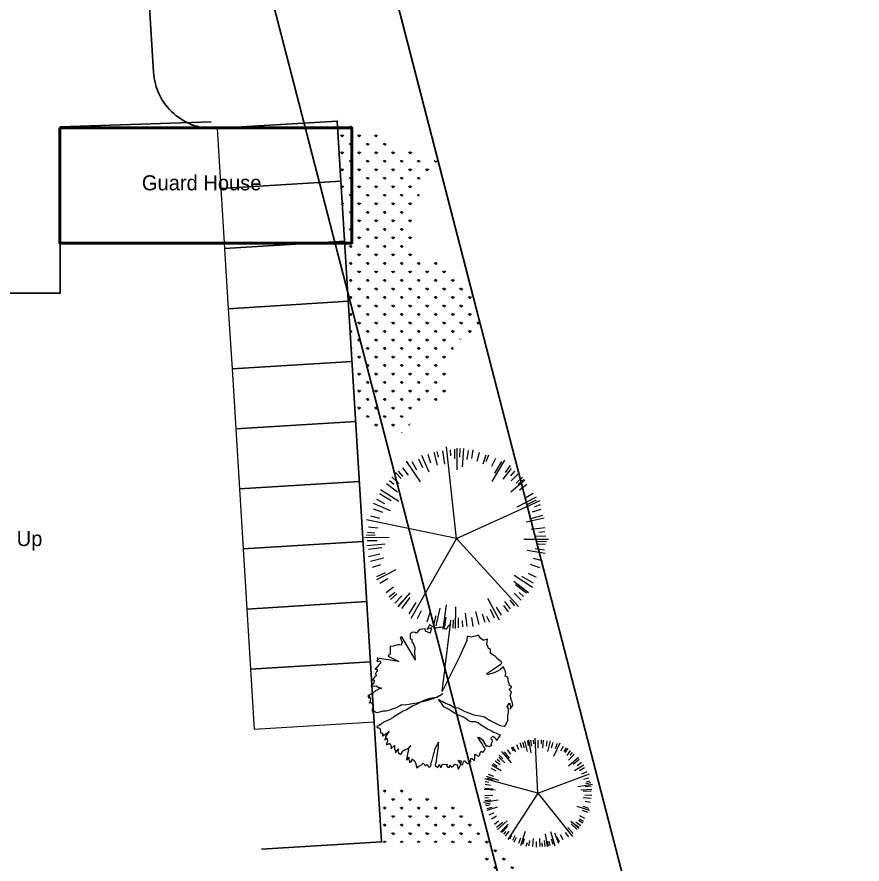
# Model space of a CAD drawing. Header units: millimetres. Extents: x 2342254 to 2635493, y 3886634 to 4043501.
# Drawn here: x 2440224 to 2454275, y 3949043 to 3963119 of the extents above; entities that cross this region are included whole.
import ezdxf

# ---------------------------------------------------------------- set-up
doc = ezdxf.new("R2010")
doc.units = ezdxf.units.MM
doc.header["$MEASUREMENT"] = 0
for name, color, linetype in [('EP', 20, 'Continuous'), ('FANCE', 25, 'Continuous'), ('Text-0.2', 7, 'Continuous')]:
    doc.layers.add(name, color=color, linetype=linetype)
for name, color, linetype, lineweight in [('greenery', 82, 'Continuous', 5), ('landscape', 155, 'Continuous', 20), ('planters', 107, 'Continuous', 20), ('wall 0.4', 7, 'Continuous', 40), ('Wall-0.5', 7, 'Continuous', 50)]:
    doc.layers.add(name, color=color, linetype=linetype, lineweight=lineweight)
doc.styles.add('arial.', font='arial.ttf')
pattern_1 = [(90, (283864.2, -331009.84), (-141.421356, 141.421356), [37.5, -245.342713]), (45, (283864.2, -331009.84), (-141.421356, 141.421356), [37.5, -162.5]), (135, (283864.2, -331009.84), (-141.421356, -141.421356), [37.5, -162.5])]

# ---------------------------------------------------------------- blocks, each defined once
blk = doc.blocks.new('tr-flat-4-flat-1-flat-1-flat-1')
at = {"layer": 'greenery', "color": 3, "ltscale": 5}
for p, q in [((473798, -1752975), (473765, -1753041)), ((473798, -1752975), (473765, -1753041)), ((473861, -1753007), (473798, -1752975)), ((473861, -1753007), (473798, -1752975)), ((474011, -1754084), (474148, -1752958)), ((474011, -1754084), (474148, -1752958)), ((474148, -1752958), (474105, -1753002)), ((474148, -1752958), (474105, -1753002)), ((474148, -1752958), (474148, -1752958)), ((474148, -1752958), (474148, -1752958)), ((473490, -1753118), (473480, -1753123)), ((473490, -1753118), (473480, -1753123)), ((473480, -1753123), (473480, -1753207)), ((473480, -1753123), (473480, -1753207)), ((473480, -1753123), (473480, -1753123)), ((473480, -1753123), (473480, -1753123)), ((473508, -1753102), (473490, -1753118)), ((473508, -1753102), (473490, -1753118)), ((473518, -1753098), (473508, -1753102)), ((473518, -1753098), (473508, -1753102)), ((473559, -1753105), (473518, -1753098)), ((473559, -1753105), (473518, -1753098)), ((473575, -1753115), (473559, -1753105)), ((473575, -1753115), (473559, -1753105)), ((473586, -1753111), (473575, -1753115)), ((473586, -1753111), (473575, -1753115)), ((473635, -1753055), (473586, -1753111)), ((473635, -1753055), (473586, -1753111)), ((473727, -1753040), (473635, -1753055)), ((473727, -1753040), (473635, -1753055)), ((473733, -1753080), (473727, -1753040)), ((473733, -1753080), (473727, -1753040)), ((473809, -1753114), (473733, -1753080)), ((473809, -1753114), (473733, -1753080)), ((473754, -1753045), (473830, -1753021)), ((473754, -1753045), (473830, -1753021)), ((473765, -1753041), (473754, -1753045)), ((473765, -1753041), (473754, -1753045)), ((473754, -1753045), (473754, -1753045)), ((473754, -1753045), (473754, -1753045)), ((473830, -1753021), (473809, -1753114)), ((473830, -1753021), (473809, -1753114)), ((473908, -1753029), (473861, -1753007)), ((473908, -1753029), (473861, -1753007)), ((473952, -1753018), (473908, -1753029)), ((473952, -1753018), (473908, -1753029)), ((473989, -1753019), (473952, -1753018)), ((473989, -1753019), (473952, -1753018)), ((474037, -1753015), (473989, -1753019)), ((474037, -1753015), (473989, -1753019)), ((474063, -1753046), (474037, -1753015)), ((474063, -1753046), (474037, -1753015)), ((474076, -1753048), (474063, -1753046)), ((474076, -1753048), (474063, -1753046)), ((474094, -1753032), (474076, -1753048)), ((474094, -1753032), (474076, -1753048)), ((474105, -1753002), (474094, -1753032)), ((474105, -1753002), (474094, -1753032)), ((473342, -1753175), (473311, -1753188)), ((473342, -1753175), (473311, -1753188)), ((473311, -1753188), (473346, -1753266)), ((473311, -1753188), (473346, -1753266)), ((473311, -1753188), (473311, -1753188)), ((473311, -1753188), (473311, -1753188)), ((473539, -1753512), (473342, -1753175)), ((473539, -1753512), (473342, -1753175)), ((473342, -1753175), (473342, -1753175)), ((473342, -1753175), (473342, -1753175)), ((473480, -1753207), (473507, -1753213)), ((473480, -1753207), (473507, -1753213)), ((473507, -1753213), (473505, -1753264)), ((473507, -1753213), (473505, -1753264)), ((473505, -1753264), (473518, -1753267)), ((473505, -1753264), (473518, -1753267)), ((474418, -1753238), (474295, -1753520)), ((474418, -1753238), (474295, -1753520)), ((474424, -1753167), (474418, -1753238)), ((474424, -1753167), (474418, -1753238)), ((474424, -1753167), (474424, -1753167)), ((474424, -1753167), (474424, -1753167)), ((474451, -1753172), (474424, -1753167)), ((474424, -1753167), (474424, -1753167)), ((474424, -1753167), (474424, -1753167)), ((474451, -1753172), (474424, -1753167)), ((474491, -1753180), (474451, -1753172)), ((474491, -1753180), (474451, -1753172)), ((474536, -1753169), (474491, -1753180)), ((474536, -1753169), (474491, -1753180)), ((474580, -1753158), (474536, -1753169)), ((474580, -1753158), (474536, -1753169)), ((474536, -1753169), (474536, -1753169)), ((474536, -1753169), (474536, -1753169)), ((474611, -1753145), (474580, -1753158)), ((474611, -1753145), (474580, -1753158)), ((474618, -1753159), (474611, -1753145)), ((474618, -1753159), (474611, -1753145)), ((474650, -1753204), (474618, -1753159)), ((474650, -1753204), (474618, -1753159)), ((474686, -1753231), (474650, -1753204)), ((474686, -1753231), (474650, -1753204)), ((474710, -1753229), (474686, -1753231)), ((474710, -1753229), (474686, -1753231)), ((474765, -1753213), (474710, -1753229)), ((474765, -1753213), (474710, -1753229)), ((474754, -1753302), (474765, -1753213)), ((474754, -1753302), (474765, -1753213)), ((473153, -1753333), (473143, -1753338)), ((473153, -1753333), (473143, -1753338)), ((473143, -1753338), (473148, -1753463)), ((473143, -1753338), (473148, -1753463)), ((473201, -1753330), (473153, -1753333)), ((473201, -1753330), (473153, -1753333)), ((473232, -1753316), (473201, -1753330)), ((473232, -1753316), (473201, -1753330)), ((473245, -1753319), (473232, -1753316)), ((473245, -1753319), (473232, -1753316)), ((473287, -1753301), (473245, -1753319)), ((473287, -1753301), (473245, -1753319)), ((473303, -1753310), (473287, -1753301)), ((473303, -1753310), (473287, -1753301)), ((473330, -1753315), (473303, -1753310)), ((473330, -1753315), (473303, -1753310)), ((473346, -1753266), (473330, -1753315)), ((473346, -1753266), (473330, -1753315)), ((473518, -1753267), (473531, -1753295)), ((473518, -1753267), (473531, -1753295)), ((473531, -1753295), (473556, -1753352)), ((473531, -1753295), (473556, -1753352)), ((473556, -1753352), (473548, -1753448)), ((473556, -1753352), (473548, -1753448)), ((474761, -1753317), (474754, -1753302)), ((474761, -1753317), (474754, -1753302)), ((474782, -1753366), (474761, -1753317)), ((474782, -1753366), (474761, -1753317)), ((474812, -1753379), (474782, -1753366)), ((474812, -1753379), (474782, -1753366)), ((474816, -1753444), (474812, -1753379)), ((474816, -1753444), (474812, -1753379)), ((472928, -1753525), (472941, -1753553)), ((472932, -1753532), (472928, -1753525)), ((472928, -1753525), (472941, -1753553)), ((472932, -1753532), (472928, -1753525)), ((473289, -1753587), (472932, -1753532)), ((473289, -1753587), (472932, -1753532)), ((473127, -1753472), (473110, -1753488)), ((473127, -1753472), (473110, -1753488)), ((473110, -1753488), (473113, -1753495)), ((473110, -1753488), (473113, -1753495)), ((473113, -1753495), (473289, -1753587)), ((473113, -1753495), (473289, -1753587)), ((473148, -1753463), (473127, -1753472)), ((473148, -1753463), (473127, -1753472)), ((473561, -1753562), (473539, -1753512)), ((473561, -1753562), (473539, -1753512)), ((473548, -1753448), (473561, -1753562)), ((473548, -1753448), (473561, -1753562)), ((474295, -1753520), (474011, -1754084)), ((474295, -1753520), (474011, -1754084)), ((474856, -1753478), (474816, -1753444)), ((474856, -1753478), (474816, -1753444)), ((474889, -1753497), (474856, -1753478)), ((474889, -1753497), (474856, -1753478)), ((474909, -1753514), (474889, -1753497)), ((474909, -1753514), (474889, -1753497)), ((474918, -1753536), (474909, -1753514)), ((474918, -1753536), (474909, -1753514)), ((474951, -1753555), (474918, -1753536)), ((474951, -1753555), (474918, -1753536)), ((472922, -1753680), (472890, -1753719)), ((472922, -1753680), (472890, -1753719)), ((472965, -1753636), (472922, -1753680)), ((472965, -1753636), (472922, -1753680)), ((472941, -1753553), (472926, -1753576)), ((472941, -1753553), (472926, -1753576)), ((472926, -1753576), (472930, -1753584)), ((472926, -1753576), (472930, -1753584)), ((472930, -1753584), (472974, -1753573)), ((472930, -1753584), (472974, -1753573)), ((472972, -1753624), (472965, -1753636)), ((472972, -1753624), (472965, -1753636)), ((472965, -1753636), (472965, -1753636)), ((472965, -1753636), (472965, -1753636)), ((472990, -1753608), (472972, -1753624)), ((472990, -1753608), (472972, -1753624)), ((472974, -1753573), (472977, -1753580)), ((472974, -1753573), (472977, -1753580)), ((472977, -1753580), (472990, -1753608)), ((472977, -1753580), (472990, -1753608)), ((474870, -1753709), (474916, -1753672)), ((474870, -1753709), (474916, -1753672)), ((474916, -1753672), (474965, -1753642)), ((474916, -1753672), (474965, -1753642)), ((474990, -1753589), (474951, -1753555)), ((474990, -1753589), (474951, -1753555)), ((474965, -1753642), (474975, -1753638)), ((474965, -1753642), (474975, -1753638)), ((474975, -1753638), (475000, -1753610)), ((474975, -1753638), (475000, -1753610)), ((475028, -1753674), (474982, -1753711)), ((475028, -1753674), (474982, -1753711)), ((475000, -1753610), (474990, -1753589)), ((475000, -1753610), (474990, -1753589)), ((475043, -1753709), (475028, -1753674)), ((475043, -1753709), (475028, -1753674)), ((472910, -1753821), (472892, -1753837)), ((472910, -1753821), (472892, -1753837)), ((472894, -1753701), (472914, -1753717)), ((472894, -1753701), (472914, -1753717)), ((472905, -1753781), (472897, -1753792)), ((472905, -1753781), (472897, -1753792)), ((472897, -1753792), (472908, -1753788)), ((472897, -1753792), (472908, -1753788)), ((472919, -1753757), (472905, -1753781)), ((472919, -1753757), (472905, -1753781)), ((472905, -1753781), (472905, -1753781)), ((472905, -1753781), (472905, -1753781)), ((472908, -1753788), (472910, -1753821)), ((472908, -1753788), (472910, -1753821)), ((472914, -1753717), (472924, -1753713)), ((472914, -1753717), (472924, -1753713)), ((472914, -1753717), (472914, -1753717)), ((472914, -1753717), (472914, -1753717)), ((472930, -1753753), (472919, -1753757)), ((472930, -1753753), (472919, -1753757)), ((472919, -1753757), (472919, -1753757)), ((472919, -1753757), (472919, -1753757)), ((472919, -1753757), (472919, -1753757)), ((472919, -1753757), (472919, -1753757)), ((472919, -1753757), (472919, -1753757)), ((472919, -1753757), (472919, -1753757)), ((472924, -1753713), (472927, -1753720)), ((472924, -1753713), (472924, -1753713)), ((472924, -1753713), (472927, -1753720)), ((472924, -1753713), (472924, -1753713)), ((472927, -1753720), (472930, -1753753)), ((472927, -1753720), (472930, -1753753)), ((474755, -1753784), (474783, -1753764)), ((474755, -1753784), (474783, -1753764)), ((474765, -1753806), (474755, -1753784)), ((474765, -1753806), (474755, -1753784)), ((474885, -1753770), (474765, -1753806)), ((474885, -1753770), (474765, -1753806)), ((474783, -1753764), (474870, -1753709)), ((474783, -1753764), (474870, -1753709)), ((474965, -1753727), (474885, -1753770)), ((474965, -1753727), (474885, -1753770)), ((474982, -1753711), (474965, -1753727)), ((474982, -1753711), (474965, -1753727)), ((475062, -1753752), (475043, -1753709)), ((475062, -1753752), (475043, -1753709)), ((475059, -1753830), (475067, -1753792)), ((475059, -1753830), (475067, -1753792)), ((475067, -1753792), (475062, -1753752)), ((475067, -1753792), (475062, -1753752)), ((472860, -1753961), (472840, -1753970)), ((472860, -1753961), (472840, -1753970)), ((472860, -1753876), (472853, -1753888)), ((472860, -1753876), (472853, -1753888)), ((472853, -1753888), (472856, -1753895)), ((472853, -1753888), (472856, -1753895)), ((472856, -1753895), (472866, -1753891)), ((472856, -1753895), (472866, -1753891)), ((472856, -1753895), (472856, -1753895)), ((472856, -1753895), (472856, -1753895)), ((472867, -1753865), (472860, -1753876)), ((472867, -1753865), (472860, -1753876)), ((472868, -1753949), (472860, -1753961)), ((472868, -1753949), (472860, -1753961)), ((472866, -1753891), (472880, -1753893)), ((472866, -1753891), (472866, -1753891)), ((472866, -1753891), (472880, -1753893)), ((472866, -1753891), (472866, -1753891)), ((472878, -1753860), (472867, -1753865)), ((472878, -1753860), (472867, -1753865)), ((472875, -1753938), (472868, -1753949)), ((472875, -1753938), (472868, -1753949)), ((472882, -1753926), (472875, -1753938)), ((472882, -1753926), (472875, -1753938)), ((472892, -1753837), (472878, -1753860)), ((472892, -1753837), (472878, -1753860)), ((472880, -1753893), (472882, -1753926)), ((472880, -1753893), (472882, -1753926)), ((472882, -1753926), (472882, -1753926)), ((472882, -1753926), (472882, -1753926)), ((475102, -1753844), (475059, -1753830)), ((475102, -1753844), (475059, -1753830)), ((475107, -1753884), (475102, -1753844)), ((475107, -1753884), (475102, -1753844)), ((475113, -1753925), (475107, -1753884)), ((475113, -1753925), (475107, -1753884)), ((475131, -1753967), (475113, -1753925)), ((475131, -1753967), (475113, -1753925)), ((475124, -1753979), (475131, -1753967)), ((475124, -1753979), (475131, -1753967)), ((472832, -1753982), (472828, -1754000)), ((472832, -1753982), (472828, -1754000)), ((472828, -1754000), (472839, -1753996)), ((472828, -1754000), (472839, -1753996)), ((472840, -1753970), (472832, -1753982)), ((472840, -1753970), (472832, -1753982)), ((472832, -1753982), (472832, -1753982)), ((472832, -1753982), (472832, -1753982)), ((472861, -1754104), (472833, -1754125)), ((472861, -1754104), (472833, -1754125)), ((472839, -1753996), (472849, -1753991)), ((472839, -1753996), (472849, -1753991)), ((472849, -1753991), (472859, -1753987)), ((472849, -1753991), (472859, -1753987)), ((472849, -1753991), (472849, -1753991)), ((472849, -1753991), (472849, -1753991)), ((472859, -1753987), (472886, -1753992)), ((472859, -1753987), (472886, -1753992)), ((472879, -1754088), (472861, -1754104)), ((472879, -1754088), (472861, -1754104)), ((472889, -1754084), (472879, -1754088)), ((472889, -1754084), (472879, -1754088)), ((472886, -1753992), (472910, -1753990)), ((472886, -1753992), (472910, -1753990)), ((472907, -1754068), (472889, -1754084)), ((472907, -1754068), (472889, -1754084)), ((472928, -1754059), (472907, -1754068)), ((472928, -1754059), (472907, -1754068)), ((472910, -1753990), (472927, -1754000)), ((472910, -1753990), (472927, -1754000)), ((472927, -1754000), (472943, -1754009)), ((472927, -1754000), (472943, -1754009)), ((472938, -1754054), (472928, -1754059)), ((472938, -1754054), (472928, -1754059)), ((472928, -1754059), (472928, -1754059)), ((472928, -1754059), (472928, -1754059)), ((472956, -1754038), (472938, -1754054)), ((472956, -1754038), (472938, -1754054)), ((472943, -1754009), (472957, -1754012)), ((472943, -1754009), (472957, -1754012)), ((472997, -1754020), (472956, -1754038)), ((472997, -1754020), (472956, -1754038)), ((472957, -1754012), (472990, -1754031)), ((472957, -1754012), (472990, -1754031)), ((472990, -1754031), (473003, -1754034)), ((472990, -1754031), (473003, -1754034)), ((472997, -1754020), (472997, -1754020)), ((473003, -1754034), (472997, -1754020)), ((472997, -1754020), (472997, -1754020)), ((473003, -1754034), (472997, -1754020)), ((475160, -1754005), (475124, -1753979)), ((475160, -1754005), (475124, -1753979)), ((475124, -1754063), (475146, -1754029)), ((475124, -1754063), (475146, -1754029)), ((475134, -1754059), (475124, -1754063)), ((475134, -1754059), (475124, -1754063)), ((475160, -1754090), (475134, -1754059)), ((475160, -1754090), (475134, -1754059)), ((475145, -1754139), (475160, -1754090)), ((475145, -1754139), (475160, -1754090)), ((475146, -1754029), (475156, -1754024)), ((475146, -1754029), (475156, -1754024)), ((475156, -1754024), (475160, -1754005)), ((475156, -1754024), (475160, -1754005)), ((475160, -1754090), (475160, -1754090)), ((475160, -1754090), (475160, -1754090)), ((475160, -1754090), (475160, -1754090)), ((475160, -1754090), (475160, -1754090)), ((472792, -1754143), (472774, -1754159)), ((472792, -1754143), (472774, -1754159)), ((472774, -1754159), (472778, -1754166)), ((472774, -1754159), (472778, -1754166)), ((472778, -1754166), (472788, -1754162)), ((472778, -1754166), (472788, -1754162)), ((472804, -1754172), (472787, -1754188)), ((472804, -1754172), (472787, -1754188)), ((472787, -1754188), (472790, -1754195)), ((472787, -1754188), (472790, -1754195)), ((472788, -1754162), (472795, -1754150)), ((472788, -1754162), (472795, -1754150)), ((472790, -1754195), (472808, -1754179)), ((472790, -1754195), (472808, -1754179)), ((472823, -1754130), (472792, -1754143)), ((472823, -1754130), (472792, -1754143)), ((472795, -1754150), (472798, -1754157)), ((472795, -1754150), (472798, -1754157)), ((472798, -1754157), (472804, -1754172)), ((472798, -1754157), (472804, -1754172)), ((472808, -1754179), (472820, -1754207)), ((472808, -1754179), (472820, -1754207)), ((472820, -1754207), (472815, -1754252)), ((472820, -1754207), (472815, -1754252)), ((472833, -1754125), (472823, -1754130)), ((472833, -1754125), (472823, -1754130)), ((473707, -1754234), (473586, -1754296)), ((473707, -1754234), (473586, -1754296)), ((473655, -1754257), (473689, -1754250)), ((473655, -1754257), (473689, -1754250)), ((473689, -1754250), (473734, -1754239)), ((473689, -1754250), (473734, -1754239)), ((473803, -1754201), (473707, -1754234)), ((473803, -1754201), (473707, -1754234)), ((473734, -1754239), (473789, -1754224)), ((473734, -1754239), (473789, -1754224)), ((473789, -1754224), (473864, -1754199)), ((473789, -1754224), (473864, -1754199)), ((473919, -1754184), (473803, -1754201)), ((473919, -1754184), (473803, -1754201)), ((473864, -1754199), (473937, -1754168)), ((473864, -1754199), (473937, -1754168)), ((473999, -1754140), (473919, -1754184)), ((473999, -1754140), (473919, -1754184)), ((473937, -1754168), (473985, -1754138)), ((473937, -1754168), (473985, -1754138)), ((473951, -1754229), (473959, -1754217)), ((473951, -1754229), (473959, -1754217)), ((473997, -1754277), (473951, -1754229)), ((473997, -1754277), (473951, -1754229)), ((473959, -1754217), (473981, -1754241)), ((473959, -1754217), (473981, -1754241)), ((473981, -1754241), (474008, -1754246)), ((473981, -1754241), (474008, -1754246)), ((473985, -1754138), (474013, -1754117)), ((473985, -1754138), (474013, -1754117)), ((474017, -1754124), (473999, -1754140)), ((474017, -1754124), (473999, -1754140)), ((474008, -1754246), (474075, -1754285)), ((474008, -1754246), (474075, -1754285)), ((474013, -1754117), (474017, -1754124)), ((474013, -1754117), (474017, -1754124)), ((475138, -1754151), (475145, -1754139)), ((475138, -1754151), (475145, -1754139)), ((475138, -1754151), (475138, -1754151)), ((475161, -1754233), (475138, -1754151)), ((475138, -1754151), (475138, -1754151)), ((475161, -1754233), (475138, -1754151)), ((475171, -1754255), (475161, -1754233)), ((475171, -1754255), (475161, -1754233)), ((472800, -1754275), (472808, -1754263)), ((472808, -1754263), (472800, -1754275)), ((472800, -1754275), (472808, -1754263)), ((472808, -1754263), (472800, -1754275)), ((472815, -1754252), (472808, -1754263)), ((472815, -1754252), (472808, -1754263)), ((472808, -1754263), (472834, -1754269)), ((472808, -1754263), (472834, -1754269)), ((472834, -1754269), (472850, -1754304)), ((472834, -1754269), (472850, -1754304)), ((472847, -1754382), (472846, -1754407)), ((472847, -1754382), (472846, -1754407)), ((472858, -1754351), (472847, -1754382)), ((472858, -1754351), (472847, -1754382)), ((472847, -1754382), (472847, -1754382)), ((472847, -1754382), (472847, -1754382)), ((472850, -1754304), (472859, -1754325)), ((472850, -1754304), (472859, -1754325)), ((472859, -1754325), (472858, -1754351)), ((472859, -1754325), (472858, -1754351)), ((473080, -1754407), (473145, -1754387)), ((473080, -1754407), (473145, -1754387)), ((473145, -1754387), (473186, -1754369)), ((473145, -1754387), (473186, -1754369)), ((473186, -1754369), (473241, -1754353)), ((473186, -1754369), (473241, -1754353)), ((473241, -1754353), (473311, -1754314)), ((473241, -1754353), (473311, -1754314)), ((473311, -1754314), (473342, -1754301)), ((473311, -1754314), (473342, -1754301)), ((473342, -1754301), (473392, -1754304)), ((473342, -1754301), (473392, -1754304)), ((473416, -1754387), (473364, -1754409)), ((473416, -1754387), (473364, -1754409)), ((473392, -1754304), (473485, -1754289)), ((473392, -1754304), (473485, -1754289)), ((473475, -1754352), (473416, -1754387)), ((473475, -1754352), (473416, -1754387)), ((473514, -1754327), (473475, -1754352)), ((473514, -1754327), (473475, -1754352)), ((473485, -1754289), (473587, -1754270)), ((473485, -1754289), (473587, -1754270)), ((473586, -1754296), (473514, -1754327)), ((473586, -1754296), (473514, -1754327)), ((473587, -1754270), (473655, -1754257)), ((473587, -1754270), (473655, -1754257)), ((474035, -1754336), (473997, -1754277)), ((474035, -1754336), (473997, -1754277)), ((474082, -1754358), (474035, -1754336)), ((474082, -1754358), (474035, -1754336)), ((474075, -1754285), (474145, -1754305)), ((474075, -1754285), (474145, -1754305)), ((474128, -1754380), (474082, -1754358)), ((474128, -1754380), (474082, -1754358)), ((474168, -1754414), (474128, -1754380)), ((474168, -1754414), (474128, -1754380)), ((474145, -1754305), (474198, -1754341)), ((474145, -1754305), (474198, -1754341)), ((474198, -1754341), (474278, -1754357)), ((474198, -1754341), (474278, -1754357)), ((474278, -1754357), (474375, -1754408)), ((474278, -1754357), (474375, -1754408)), ((475086, -1754343), (475122, -1754284)), ((475086, -1754343), (475122, -1754284)), ((475099, -1754345), (475086, -1754343)), ((475099, -1754345), (475086, -1754343)), ((475115, -1754381), (475099, -1754345)), ((475115, -1754381), (475099, -1754345)), ((475113, -1754432), (475115, -1754381)), ((475113, -1754432), (475115, -1754381)), ((475122, -1754284), (475129, -1754273)), ((475122, -1754284), (475129, -1754273)), ((475129, -1754273), (475144, -1754334)), ((475129, -1754273), (475144, -1754334)), ((475139, -1754379), (475182, -1754309)), ((475139, -1754379), (475182, -1754309)), ((475144, -1754334), (475139, -1754379)), ((475144, -1754334), (475139, -1754379)), ((475182, -1754309), (475171, -1754255)), ((475182, -1754309), (475171, -1754255)), ((472846, -1754407), (472852, -1754422)), ((472846, -1754407), (472846, -1754407)), ((472846, -1754407), (472852, -1754422)), ((472846, -1754407), (472846, -1754407)), ((472852, -1754422), (472883, -1754408)), ((472852, -1754422), (472883, -1754408)), ((472852, -1754422), (472852, -1754422)), ((472852, -1754422), (472852, -1754422)), ((472883, -1754408), (472919, -1754435)), ((472883, -1754408), (472919, -1754435)), ((472919, -1754435), (472974, -1754419)), ((472919, -1754435), (472974, -1754419)), ((472974, -1754419), (473029, -1754404)), ((472974, -1754419), (473029, -1754404)), ((473029, -1754404), (473080, -1754407)), ((473029, -1754404), (473080, -1754407)), ((473191, -1754519), (473142, -1754549)), ((473191, -1754519), (473142, -1754549)), ((473208, -1754503), (473191, -1754519)), ((473208, -1754503), (473191, -1754519)), ((473364, -1754409), (473208, -1754503)), ((473364, -1754409), (473208, -1754503)), ((474217, -1754443), (474168, -1754414)), ((474217, -1754443), (474168, -1754414)), ((474281, -1754475), (474217, -1754443)), ((474281, -1754475), (474217, -1754443)), ((474341, -1754499), (474281, -1754475)), ((474341, -1754499), (474281, -1754475)), ((474390, -1754528), (474341, -1754499)), ((474390, -1754528), (474341, -1754499)), ((474375, -1754408), (474405, -1754420)), ((474375, -1754408), (474405, -1754420)), ((474446, -1754571), (474390, -1754528)), ((474446, -1754571), (474390, -1754528)), ((474405, -1754420), (474538, -1754472)), ((474405, -1754420), (474538, -1754472)), ((474538, -1754472), (474670, -1754491)), ((474538, -1754472), (474670, -1754491)), ((474670, -1754491), (474713, -1754506)), ((474670, -1754491), (474713, -1754506)), ((474713, -1754506), (474799, -1754561)), ((474713, -1754506), (474799, -1754561)), ((475100, -1754573), (475103, -1754496)), ((475100, -1754573), (475103, -1754496)), ((475103, -1754496), (475106, -1754444)), ((475103, -1754496), (475106, -1754444)), ((475103, -1754496), (475103, -1754496)), ((475103, -1754496), (475103, -1754496)), ((475106, -1754444), (475113, -1754432)), ((475106, -1754444), (475113, -1754432)), ((472941, -1754654), (472924, -1754670)), ((472941, -1754654), (472924, -1754670)), ((472924, -1754670), (472930, -1754684)), ((472924, -1754670), (472924, -1754670)), ((472924, -1754670), (472930, -1754684)), ((472924, -1754670), (472924, -1754670)), ((472972, -1754640), (472941, -1754654)), ((472972, -1754640), (472941, -1754654)), ((473000, -1754619), (472972, -1754640)), ((473000, -1754619), (472972, -1754640)), ((473049, -1754590), (473000, -1754619)), ((473049, -1754590), (473000, -1754619)), ((473142, -1754549), (473049, -1754590)), ((473142, -1754549), (473049, -1754590)), ((474490, -1754586), (474446, -1754571)), ((474490, -1754586), (474446, -1754571)), ((474564, -1754588), (474490, -1754586)), ((474564, -1754588), (474490, -1754586)), ((474608, -1754602), (474564, -1754588)), ((474608, -1754602), (474564, -1754588)), ((474647, -1754636), (474608, -1754602)), ((474647, -1754636), (474608, -1754602)), ((474700, -1754672), (474647, -1754636)), ((474700, -1754672), (474647, -1754636)), ((474766, -1754711), (474700, -1754672)), ((474766, -1754711), (474700, -1754672)), ((474799, -1754561), (474909, -1754615)), ((474799, -1754561), (474909, -1754615)), ((474909, -1754615), (474972, -1754646)), ((474909, -1754615), (474972, -1754646)), ((474972, -1754646), (474999, -1754652)), ((474972, -1754646), (474999, -1754652)), ((474999, -1754652), (475039, -1754659)), ((474999, -1754652), (475039, -1754659)), ((475039, -1754659), (475053, -1754662)), ((475039, -1754659), (475039, -1754659)), ((475039, -1754659), (475053, -1754662)), ((475039, -1754659), (475039, -1754659)), ((475053, -1754662), (475067, -1754639)), ((475053, -1754662), (475067, -1754639)), ((475067, -1754639), (475075, -1754627)), ((475067, -1754639), (475075, -1754627)), ((475075, -1754627), (475083, -1754589)), ((475075, -1754627), (475083, -1754589)), ((475083, -1754589), (475100, -1754573)), ((475083, -1754589), (475100, -1754573)), ((475083, -1754589), (475083, -1754589)), ((475083, -1754589), (475083, -1754589)), ((475083, -1754589), (475083, -1754589)), ((475083, -1754589), (475083, -1754589)), ((472930, -1754684), (472940, -1754680)), ((472930, -1754684), (472940, -1754680)), ((472940, -1754680), (472973, -1754699)), ((472940, -1754680), (472940, -1754680)), ((472940, -1754680), (472973, -1754699)), ((472940, -1754680), (472940, -1754680)), ((472973, -1754699), (472982, -1754746)), ((472973, -1754699), (472982, -1754746)), ((472982, -1754746), (472977, -1754765)), ((472982, -1754746), (472977, -1754765)), ((472977, -1754765), (472991, -1754767)), ((472977, -1754765), (472977, -1754765)), ((472977, -1754765), (472991, -1754767)), ((472977, -1754765), (472977, -1754765)), ((472991, -1754767), (472994, -1754774)), ((472991, -1754767), (472994, -1754774)), ((472994, -1754774), (473004, -1754770)), ((472994, -1754774), (473004, -1754770)), ((473004, -1754770), (473024, -1754787)), ((473004, -1754770), (473024, -1754787)), ((473024, -1754787), (473013, -1754817)), ((473024, -1754787), (473013, -1754817)), ((473026, -1754820), (473044, -1754804)), ((473026, -1754820), (473044, -1754804)), ((473044, -1754804), (473054, -1754799)), ((473044, -1754804), (473054, -1754799)), ((473054, -1754799), (473103, -1754769)), ((473054, -1754799), (473103, -1754769)), ((473084, -1754811), (473070, -1754835)), ((473084, -1754811), (473070, -1754835)), ((473120, -1754753), (473084, -1754811)), ((473120, -1754753), (473084, -1754811)), ((473103, -1754769), (473131, -1754749)), ((473103, -1754769), (473131, -1754749)), ((473131, -1754749), (473120, -1754753)), ((473131, -1754749), (473120, -1754753)), ((474813, -1754733), (474766, -1754711)), ((474813, -1754733), (474766, -1754711)), ((474862, -1754762), (474813, -1754733)), ((474862, -1754762), (474813, -1754733)), ((474906, -1754777), (474862, -1754762)), ((474906, -1754777), (474862, -1754762)), ((474969, -1754809), (474906, -1754777)), ((474969, -1754809), (474906, -1754777)), ((474921, -1754897), (474982, -1754811)), ((474921, -1754897), (474982, -1754811)), ((474982, -1754811), (474969, -1754809)), ((474982, -1754811), (474969, -1754809)), ((473013, -1754817), (473026, -1754820)), ((473013, -1754817), (473026, -1754820)), ((473069, -1754860), (473054, -1754884)), ((473069, -1754860), (473054, -1754884)), ((473054, -1754884), (473057, -1754891)), ((473054, -1754884), (473057, -1754891)), ((473057, -1754891), (473082, -1754863)), ((473057, -1754891), (473082, -1754863)), ((473070, -1754835), (473069, -1754860)), ((473070, -1754835), (473069, -1754860)), ((473092, -1754943), (473078, -1754966)), ((473092, -1754943), (473078, -1754966)), ((473082, -1754863), (473092, -1754858)), ((473082, -1754863), (473092, -1754858)), ((473092, -1754858), (473101, -1754906)), ((473092, -1754858), (473101, -1754906)), ((473101, -1754906), (473092, -1754943)), ((473101, -1754906), (473092, -1754943)), ((473122, -1754955), (473130, -1754944)), ((473122, -1754955), (473130, -1754944)), ((473130, -1754944), (473152, -1754968)), ((473130, -1754944), (473152, -1754968)), ((473921, -1754979), (473950, -1754932)), ((473921, -1754979), (473950, -1754932)), ((473946, -1754951), (473944, -1755002)), ((473946, -1754951), (473944, -1755002)), ((473947, -1754925), (473946, -1754951)), ((473947, -1754925), (473946, -1754951)), ((473950, -1754932), (473947, -1754925)), ((473950, -1754932), (473947, -1754925)), ((474602, -1754842), (474628, -1754847)), ((474646, -1754916), (474602, -1754842)), ((474602, -1754842), (474628, -1754847)), ((474646, -1754916), (474602, -1754842)), ((474628, -1754847), (474681, -1754884)), ((474628, -1754847), (474681, -1754884)), ((474669, -1754940), (474646, -1754916)), ((474669, -1754940), (474646, -1754916)), ((474720, -1755028), (474669, -1754940)), ((474720, -1755028), (474669, -1754940)), ((474681, -1754884), (474735, -1754979)), ((474681, -1754884), (474735, -1754979)), ((474818, -1754858), (474853, -1754825)), ((474818, -1754858), (474853, -1754825)), ((474850, -1754903), (474818, -1754858)), ((474850, -1754903), (474818, -1754858)), ((474827, -1754964), (474831, -1754945)), ((474827, -1754964), (474831, -1754945)), ((474831, -1754945), (474850, -1754903)), ((474831, -1754945), (474850, -1754903)), ((474831, -1754945), (474831, -1754945)), ((474831, -1754945), (474831, -1754945)), ((474853, -1754825), (474889, -1754852)), ((474853, -1754825), (474889, -1754852)), ((474889, -1754852), (474905, -1754887)), ((474889, -1754852), (474905, -1754887)), ((474905, -1754887), (474921, -1754897)), ((474905, -1754887), (474921, -1754897)), ((473078, -1754966), (473088, -1754962)), ((473078, -1754966), (473088, -1754962)), ((473088, -1754962), (473122, -1754955)), ((473088, -1754962), (473122, -1754955)), ((473152, -1754968), (473162, -1754989)), ((473152, -1754968), (473162, -1754989)), ((473157, -1755034), (473220, -1754981)), ((473157, -1755034), (473220, -1754981)), ((473161, -1755015), (473157, -1755034)), ((473161, -1755015), (473157, -1755034)), ((473162, -1754989), (473161, -1755015)), ((473162, -1754989), (473161, -1755015)), ((473220, -1754981), (473218, -1755032)), ((473220, -1754981), (473218, -1755032)), ((473218, -1755032), (473242, -1755089)), ((473218, -1755032), (473242, -1755089)), ((473235, -1755101), (473242, -1755089)), ((473242, -1755089), (473235, -1755101)), ((473235, -1755101), (473242, -1755089)), ((473242, -1755089), (473235, -1755101)), ((473242, -1755089), (473282, -1755038)), ((473242, -1755089), (473282, -1755038)), ((473282, -1755038), (473274, -1755076)), ((473282, -1755038), (473274, -1755076)), ((473274, -1755076), (473280, -1755090)), ((473274, -1755076), (473280, -1755090)), ((473280, -1755090), (473286, -1755104)), ((473280, -1755090), (473286, -1755104)), ((473337, -1755107), (473348, -1755077)), ((473337, -1755107), (473348, -1755077)), ((473348, -1755077), (473366, -1755061)), ((473348, -1755077), (473366, -1755061)), ((473366, -1755061), (473397, -1755047)), ((473366, -1755061), (473397, -1755047)), ((473397, -1755047), (473428, -1755034)), ((473397, -1755047), (473428, -1755034)), ((473428, -1755034), (473438, -1755029)), ((473428, -1755034), (473438, -1755029)), ((473443, -1755069), (473431, -1755125)), ((473443, -1755069), (473431, -1755125)), ((473438, -1755029), (473456, -1755013)), ((473438, -1755029), (473456, -1755013)), ((473454, -1755065), (473443, -1755069)), ((473454, -1755065), (473443, -1755069)), ((473466, -1755008), (473447, -1755050)), ((473466, -1755008), (473447, -1755050)), ((473447, -1755050), (473454, -1755065)), ((473447, -1755050), (473454, -1755065)), ((473456, -1755013), (473481, -1754985)), ((473456, -1755013), (473481, -1754985)), ((473456, -1755013), (473456, -1755013)), ((473456, -1755013), (473456, -1755013)), ((473491, -1754981), (473466, -1755008)), ((473491, -1754981), (473466, -1755008)), ((473481, -1754985), (473491, -1754981)), ((473481, -1754985), (473491, -1754981)), ((473869, -1755112), (473880, -1755081)), ((473869, -1755112), (473880, -1755081)), ((473880, -1755081), (473888, -1755044)), ((473880, -1755081), (473888, -1755044)), ((473888, -1755044), (473921, -1754979)), ((473888, -1755044), (473921, -1754979)), ((473944, -1755002), (473922, -1755148)), ((473944, -1755002), (473922, -1755148)), ((474642, -1755104), (474656, -1755081)), ((474642, -1755104), (474656, -1755081)), ((474656, -1755081), (474670, -1755083)), ((474656, -1755081), (474670, -1755083)), ((474670, -1755083), (474686, -1755093)), ((474670, -1755083), (474686, -1755093)), ((474686, -1755093), (474697, -1755088)), ((474686, -1755093), (474697, -1755088)), ((474697, -1755088), (474723, -1755035)), ((474697, -1755088), (474723, -1755035)), ((474723, -1755035), (474720, -1755028)), ((474723, -1755035), (474720, -1755028)), ((474735, -1754979), (474728, -1754990)), ((474735, -1754979), (474728, -1754990)), ((474728, -1754990), (474738, -1754986)), ((474728, -1754990), (474738, -1754986)), ((474738, -1754986), (474762, -1754984)), ((474738, -1754986), (474762, -1754984)), ((474762, -1754984), (474792, -1754996)), ((474762, -1754984), (474792, -1754996)), ((474792, -1754996), (474813, -1754987)), ((474792, -1754996), (474813, -1754987)), ((474813, -1754987), (474833, -1754978)), ((474813, -1754987), (474833, -1754978)), ((474833, -1754978), (474827, -1754964)), ((474833, -1754978), (474827, -1754964)), ((473286, -1755104), (473322, -1755131)), ((473286, -1755104), (473322, -1755131)), ((473322, -1755131), (473329, -1755119)), ((473322, -1755131), (473329, -1755119)), ((473329, -1755119), (473337, -1755107)), ((473329, -1755119), (473337, -1755107)), ((473431, -1755125), (473417, -1755207)), ((473431, -1755125), (473417, -1755207)), ((473417, -1755207), (473424, -1755222)), ((473417, -1755207), (473424, -1755222)), ((473424, -1755222), (473453, -1755175)), ((473424, -1755222), (473453, -1755175)), ((473424, -1755222), (473424, -1755222)), ((473424, -1755222), (473424, -1755222)), ((473431, -1755125), (473431, -1755125)), ((473431, -1755125), (473431, -1755125)), ((473453, -1755175), (473458, -1755215)), ((473453, -1755175), (473453, -1755175)), ((473453, -1755175), (473458, -1755215)), ((473453, -1755175), (473453, -1755175)), ((473458, -1755215), (473467, -1755236)), ((473458, -1755215), (473467, -1755236)), ((473467, -1755236), (473463, -1755255)), ((473467, -1755236), (473463, -1755255)), ((473476, -1755258), (473491, -1755235)), ((473476, -1755258), (473491, -1755235)), ((473490, -1755260), (473509, -1755218)), ((473490, -1755260), (473509, -1755218)), ((473491, -1755235), (473490, -1755260)), ((473491, -1755235), (473490, -1755260)), ((473509, -1755218), (473513, -1755200)), ((473509, -1755218), (473513, -1755200)), ((473513, -1755200), (473535, -1755224)), ((473513, -1755200), (473535, -1755224)), ((473535, -1755224), (473561, -1755255)), ((473535, -1755224), (473561, -1755255)), ((473825, -1755266), (473837, -1755236)), ((473825, -1755266), (473837, -1755236)), ((473837, -1755236), (473844, -1755224)), ((473837, -1755236), (473844, -1755224)), ((473844, -1755224), (473868, -1755138)), ((473844, -1755224), (473868, -1755138)), ((473868, -1755138), (473869, -1755112)), ((473868, -1755138), (473869, -1755112)), ((473916, -1755192), (473908, -1755230)), ((473916, -1755192), (473908, -1755230)), ((473908, -1755230), (473911, -1755237)), ((473908, -1755230), (473911, -1755237)), ((473922, -1755148), (473916, -1755192)), ((473922, -1755148), (473916, -1755192)), ((474275, -1755222), (474328, -1755233)), ((474310, -1755275), (474275, -1755222)), ((474275, -1755222), (474328, -1755233)), ((474310, -1755275), (474275, -1755222)), ((474328, -1755233), (474316, -1755289)), ((474328, -1755233), (474316, -1755289)), ((474365, -1755259), (474379, -1755236)), ((474365, -1755259), (474379, -1755236)), ((474379, -1755236), (474393, -1755238)), ((474379, -1755236), (474393, -1755238)), ((474481, -1755242), (474486, -1755198)), ((474481, -1755242), (474486, -1755198)), ((474486, -1755198), (474509, -1755196)), ((474486, -1755198), (474509, -1755196)), ((474509, -1755196), (474549, -1755229)), ((474509, -1755196), (474549, -1755229)), ((474549, -1755229), (474554, -1755185)), ((474549, -1755229), (474554, -1755185)), ((474549, -1755229), (474549, -1755229)), ((474549, -1755229), (474549, -1755229)), ((474552, -1755152), (474553, -1755126)), ((474552, -1755152), (474553, -1755126)), ((474554, -1755185), (474552, -1755152)), ((474554, -1755185), (474552, -1755152)), ((474553, -1755126), (474616, -1755158)), ((474553, -1755126), (474616, -1755158)), ((474616, -1755158), (474641, -1755130)), ((474616, -1755158), (474641, -1755130)), ((474616, -1755158), (474616, -1755158)), ((474616, -1755158), (474616, -1755158)), ((474635, -1755116), (474642, -1755104)), ((474635, -1755116), (474642, -1755104)), ((474638, -1755123), (474635, -1755116)), ((474638, -1755123), (474635, -1755116)), ((474641, -1755130), (474638, -1755123)), ((474641, -1755130), (474638, -1755123)), ((473463, -1755255), (473476, -1755258)), ((473463, -1755255), (473476, -1755258)), ((473561, -1755255), (473568, -1755269)), ((473561, -1755255), (473568, -1755269)), ((473568, -1755269), (473591, -1755351)), ((473568, -1755269), (473591, -1755351)), ((473591, -1755351), (473627, -1755319)), ((473591, -1755351), (473627, -1755319)), ((473591, -1755351), (473591, -1755351)), ((473591, -1755351), (473591, -1755351)), ((473627, -1755319), (473630, -1755326)), ((473627, -1755319), (473630, -1755326)), ((473630, -1755326), (473668, -1755301)), ((473630, -1755326), (473668, -1755301)), ((473668, -1755301), (473693, -1755273)), ((473668, -1755301), (473693, -1755273)), ((473668, -1755301), (473668, -1755301)), ((473668, -1755301), (473668, -1755301)), ((473693, -1755273), (473712, -1755290)), ((473693, -1755273), (473693, -1755273)), ((473693, -1755273), (473712, -1755290)), ((473693, -1755273), (473693, -1755273)), ((473712, -1755290), (473719, -1755304)), ((473712, -1755290), (473719, -1755304)), ((473719, -1755304), (473725, -1755319)), ((473719, -1755304), (473725, -1755319)), ((473725, -1755319), (473735, -1755314)), ((473725, -1755319), (473735, -1755314)), ((473735, -1755314), (473753, -1755298)), ((473735, -1755314), (473753, -1755298)), ((473753, -1755298), (473769, -1755308)), ((473753, -1755298), (473753, -1755298)), ((473753, -1755298), (473769, -1755308)), ((473753, -1755298), (473753, -1755298)), ((473769, -1755308), (473773, -1755315)), ((473769, -1755308), (473773, -1755315)), ((473773, -1755315), (473782, -1755336)), ((473773, -1755315), (473782, -1755336)), ((473782, -1755336), (473795, -1755339)), ((473782, -1755336), (473795, -1755339)), ((473795, -1755339), (473806, -1755334)), ((473795, -1755339), (473806, -1755334)), ((473806, -1755334), (473823, -1755318)), ((473806, -1755334), (473823, -1755318)), ((473823, -1755318), (473827, -1755299)), ((473823, -1755318), (473827, -1755299)), ((473824, -1755292), (473825, -1755266)), ((473824, -1755292), (473825, -1755266)), ((473827, -1755299), (473824, -1755292)), ((473827, -1755299), (473824, -1755292)), ((473911, -1755237), (473892, -1755305)), ((473911, -1755237), (473892, -1755305)), ((473892, -1755305), (473901, -1755326)), ((473892, -1755305), (473901, -1755326)), ((473901, -1755326), (473914, -1755329)), ((473901, -1755326), (473914, -1755329)), ((473914, -1755329), (473924, -1755350)), ((473914, -1755329), (473924, -1755350)), ((473924, -1755350), (473941, -1755334)), ((473924, -1755350), (473941, -1755334)), ((473941, -1755334), (473963, -1755299)), ((473941, -1755334), (473963, -1755299)), ((473963, -1755299), (473972, -1755320)), ((473963, -1755299), (473972, -1755320)), ((473972, -1755320), (473982, -1755342)), ((473972, -1755320), (473982, -1755342)), ((473982, -1755342), (473995, -1755344)), ((473982, -1755342), (473995, -1755344)), ((473995, -1755344), (474011, -1755295)), ((473995, -1755344), (474011, -1755295)), ((474011, -1755295), (474095, -1755292)), ((474011, -1755295), (474095, -1755292)), ((474088, -1755304), (474081, -1755315)), ((474088, -1755304), (474081, -1755315)), ((474081, -1755315), (474104, -1755339)), ((474081, -1755315), (474104, -1755339)), ((474095, -1755292), (474088, -1755304)), ((474095, -1755292), (474088, -1755304)), ((474104, -1755339), (474131, -1755344)), ((474104, -1755339), (474131, -1755344)), ((474131, -1755344), (474139, -1755307)), ((474131, -1755344), (474139, -1755307)), ((474139, -1755307), (474159, -1755324)), ((474139, -1755307), (474159, -1755324)), ((474159, -1755324), (474165, -1755338)), ((474159, -1755324), (474165, -1755338)), ((474165, -1755338), (474196, -1755324)), ((474165, -1755338), (474196, -1755324)), ((474196, -1755324), (474207, -1755294)), ((474196, -1755324), (474207, -1755294)), ((474207, -1755294), (474218, -1755289)), ((474207, -1755294), (474218, -1755289)), ((474218, -1755289), (474234, -1755299)), ((474218, -1755289), (474234, -1755299)), ((474234, -1755299), (474248, -1755302)), ((474234, -1755299), (474248, -1755302)), ((474248, -1755302), (474258, -1755297)), ((474248, -1755302), (474258, -1755297)), ((474258, -1755297), (474269, -1755351)), ((474258, -1755297), (474269, -1755351)), ((474269, -1755351), (474279, -1755373)), ((474269, -1755351), (474279, -1755373)), ((474279, -1755373), (474326, -1755284)), ((474279, -1755373), (474326, -1755284)), ((474326, -1755284), (474310, -1755275)), ((474326, -1755284), (474310, -1755275)), ((474316, -1755289), (474319, -1755296)), ((474316, -1755289), (474319, -1755296)), ((474319, -1755296), (474346, -1755301)), ((474319, -1755296), (474346, -1755301)), ((474346, -1755301), (474357, -1755271)), ((474346, -1755301), (474357, -1755271)), ((474357, -1755271), (474365, -1755259)), ((474357, -1755271), (474365, -1755259)), ((474357, -1755271), (474357, -1755271)), ((474357, -1755271), (474357, -1755271)), ((474393, -1755238), (474402, -1755260)), ((474393, -1755238), (474402, -1755260)), ((474402, -1755260), (474415, -1755262)), ((474402, -1755260), (474415, -1755262)), ((474415, -1755262), (474425, -1755284)), ((474415, -1755262), (474415, -1755262)), ((474415, -1755262), (474425, -1755284)), ((474415, -1755262), (474415, -1755262)), ((474425, -1755284), (474484, -1755249)), ((474425, -1755284), (474484, -1755249)), ((474494, -1755245), (474481, -1755242)), ((474494, -1755245), (474481, -1755242)), ((474484, -1755249), (474494, -1755245)), ((474484, -1755249), (474494, -1755245))]:
    blk.add_line(p, q, dxfattribs=at)
blk = doc.blocks.new('PLANT-48-flat-5-flat-1-flat-1-flat-1')
at = {"layer": 'greenery', "ltscale": 5}
for p, q in [((-343, 1414), (-286, 1196)), ((-290, 1428), (-269, 1331)), ((-200, 1439), (-163, 1215)), ((36, -19), (-133, 1501)), ((-71, 1452), (-65, 1353)), ((1, 1467), (3, 1301)), ((46, 1119), (49, 1481)), ((93, 1475), (88, 1334)), ((134, 1169), (159, 1473)), ((229, 1443), (209, 1292)), ((306, 1454), (284, 1307)), ((411, 1410), (371, 1261)), ((-599, 1306), (-528, 1161)), ((-421, 1080), (-540, 1361)), ((-443, 1380), (-398, 1239)), ((524, 1367), (471, 1214)), ((567, 1364), (522, 1254)), ((686, 1309), (618, 1178)), ((630, 928), (841, 1281)), ((-861, 1152), (-768, 1030)), ((-565, 924), (-794, 1266)), ((-709, 1257), (-632, 1123)), ((781, 1262), (667, 1068)), ((947, 1143), (807, 965)), ((926, 1191), (843, 1077)), ((-1039, 1007), (-921, 891)), ((-980, 1078), (-884, 975)), ((-936, 1099), (-859, 1008)), ((1000, 1097), (934, 1022)), ((1062, 1056), (946, 938)), ((1132, 997), (1030, 901)), ((-1126, 892), (-948, 753)), ((-1080, 946), (-1005, 880)), ((939, 756), (1169, 955)), ((1154, 953), (1062, 876)), ((1206, 878), (1085, 785)), ((-1245, 726), (-1051, 613)), ((-923, 594), (-1228, 789)), ((1311, 726), (1177, 649)), ((-1292, 632), (-1161, 564)), ((36, -19), (1429, 611)), ((1046, 505), (1367, 672)), ((1361, 616), (1215, 545)), ((-1350, 470), (-1197, 417)), ((-1064, 442), (-1345, 559)), ((1435, 460), (1293, 415)), ((1427, 539), (1334, 504)), ((36, -19), (-1462, 291)), ((-1393, 356), (-1244, 317)), ((1196, 255), (1492, 325)), ((1468, 360), (1250, 303)), ((-1426, 175), (-1275, 155)), ((1502, 159), (1277, 131)), ((-1458, 38), (-1317, 34)), ((-1442, 85), (-1323, 75)), ((1521, 16), (1356, 14)), ((1506, 88), (1407, 82)), ((-1082, -4), (-1494, -7)), ((-1151, -114), (-1454, -140)), ((-1450, -53), (-1284, -52)), ((36, -19), (-722, -1347)), ((36, -19), (1065, -1150)), ((1154, -33), (1565, -30)), ((1529, -76), (1389, -71)), ((1513, -122), (1394, -112)), ((-1430, -196), (-1205, -168)), ((-1430, -320), (-1237, -276)), ((1210, -215), (1511, -264)), ((1498, -212), (1346, -192)), ((-1397, -397), (-1179, -340)), ((1464, -394), (1315, -354)), ((-1363, -497), (-1222, -453)), ((-975, -543), (-1296, -709)), ((1421, -507), (1268, -454)), ((-1289, -653), (-1144, -583)), ((-1240, -764), (-1106, -686)), ((995, -632), (1300, -827)), ((1316, -764), (1122, -650)), ((1364, -669), (1232, -601)), ((-1135, -916), (-1013, -823)), ((990, -732), (1234, -915)), ((1198, -930), (1019, -790)), ((-1082, -990), (-991, -913)), ((-1061, -1035), (-958, -938)), ((-990, -1093), (-874, -975)), ((-742, -922), (-941, -1153)), ((1110, -1045), (992, -929)), ((1151, -983), (1077, -917)), ((-929, -1134), (-863, -1060)), ((-875, -1181), (-736, -1002)), ((-754, -1272), (-634, -1082)), ((-137, -1121), (-192, -1529)), ((550, -1012), (747, -1373)), ((932, -1189), (840, -1068)), ((1007, -1137), (930, -1045)), ((-615, -1347), (-547, -1215)), ((-453, -1404), (-400, -1251)), ((-240, -1176), (-309, -1473)), ((20, -1157), (15, -1518)), ((213, -1485), (185, -1260)), ((414, -1451), (357, -1233)), ((670, -1344), (600, -1198)), ((781, -1294), (703, -1160)), ((902, -1238), (821, -1134)), ((-340, -1447), (-300, -1298)), ((-158, -1481), (-138, -1329)), ((-68, -1496), (-58, -1377)), ((-21, -1512), (-17, -1372)), ((70, -1504), (69, -1339)), ((142, -1489), (136, -1390)), ((314, -1481), (288, -1331)), ((514, -1418), (470, -1276)), ((587, -1417), (542, -1314))]:
    blk.add_line(p, q, dxfattribs=at)
blk = doc.blocks.new('PLANT-48-flat-8-flat-1-flat-3-flat-1')
at = {"layer": 'greenery', "ltscale": 5}
for p, q in [((-318, 1133), (-391, 1429)), ((-326, 1442), (-299, 1303)), ((-223, 1098), (-284, 1455)), ((-235, 1448), (-209, 1284)), ((-161, 1445), (-151, 1346)), ((-32, -24), (-108, 1503)), ((-32, 1452), (-33, 1226)), ((59, 1456), (54, 1357)), ((114, 1450), (92, 1226)), ((218, 1433), (196, 1286)), ((244, 1133), (317, 1429)), ((-886, 1183), (-797, 1064)), ((-777, 1257), (-715, 1155)), ((-735, 1266), (-658, 1124)), ((-630, 1327), (-567, 1186)), ((-533, 1387), (-488, 1246)), ((-456, 1388), (-412, 1242)), ((383, 1385), (337, 1230)), ((411, 1002), (582, 1376)), ((500, 1354), (445, 1209)), ((667, 1274), (595, 1139)), ((749, 1234), (688, 1132)), ((796, 1220), (717, 1103)), ((-1117, 978), (-951, 824)), ((-1103, 1028), (-1003, 929)), ((-769, 817), (-1034, 1131)), ((-972, 1121), (-828, 948)), ((865, 1160), (768, 1026)), ((970, 1060), (816, 894)), ((817, 733), (1087, 974)), ((915, 1105), (853, 1029)), ((-1048, 597), (-1306, 757)), ((-1290, 757), (-1188, 696)), ((-1276, 805), (-1160, 726)), ((-1216, 874), (-1083, 776)), ((-1162, 924), (-1085, 861)), ((1113, 915), (940, 772)), ((980, 605), (1239, 766)), ((1175, 829), (1056, 741)), ((-1410, 509), (-1266, 453)), ((-1331, 675), (-1196, 603)), ((-32, -24), (1397, 520)), ((1258, 678), (1116, 602)), ((1319, 573), (1177, 510)), ((-32, -24), (-1508, 376)), ((-1495, 305), (-1397, 286)), ((-1113, 333), (-1457, 446)), ((-1441, 391), (-1286, 345)), ((1380, 399), (1234, 355)), ((1410, 313), (1294, 284)), ((1433, 270), (1295, 243)), ((-1221, 62), (-1525, 84)), ((-1506, 122), (-1282, 100)), ((-1490, 226), (-1343, 205)), ((1069, 168), (1476, 230)), ((1154, 70), (1458, 93)), ((1443, 34), (1217, 25)), ((1440, 178), (1276, 153)), ((-1134, -216), (-1541, -278)), ((-1508, -82), (-1281, -74)), ((-1504, -226), (-1341, -201)), ((-1501, -153), (-1402, -143)), ((-32, -24), (-869, -1304)), ((-32, -24), (927, -1216)), ((1442, -170), (1218, -149)), ((1463, -89), (1265, -76)), ((-1498, -318), (-1360, -291)), ((-1475, -361), (-1359, -332)), ((-1161, -404), (-1450, -500)), ((-1445, -448), (-1298, -404)), ((1048, -381), (1392, -494)), ((1377, -440), (1222, -393)), ((1425, -274), (1278, -253)), ((-1383, -622), (-1242, -559)), ((-1322, -727), (-1180, -650)), ((1266, -723), (1131, -651)), ((1346, -557), (1201, -502)), ((-1240, -878), (-1121, -789)), ((-1178, -963), (-1004, -820)), ((-882, -782), (-1152, -1023)), ((-861, -880), (-1072, -1100)), ((879, -792), (1112, -989)), ((1052, -1027), (886, -872)), ((1152, -922), (1018, -824)), ((1097, -972), (1020, -909)), ((1212, -853), (1095, -774)), ((1226, -806), (1123, -744)), ((-1035, -1108), (-880, -942)), ((-980, -1154), (-917, -1077)), ((-930, -1208), (-832, -1075)), ((-382, -1086), (-519, -1474)), ((164, -1145), (227, -1501)), ((313, -1085), (433, -1479)), ((424, -1123), (539, -1405)), ((670, -1314), (593, -1172)), ((821, -1232), (733, -1113)), ((947, -1136), (798, -967)), ((-814, -1282), (-752, -1180)), ((-732, -1323), (-659, -1188)), ((-694, -1366), (-630, -1250)), ((-565, -1402), (-510, -1257)), ((-448, -1433), (-401, -1278)), ((-354, -1492), (-326, -1384)), ((-283, -1482), (-261, -1335)), ((-178, -1498), (-157, -1274)), ((-75, -1512), (-72, -1360)), ((26, -1500), (17, -1273)), ((96, -1493), (86, -1394)), ((170, -1496), (145, -1333)), ((261, -1490), (235, -1351)), ((305, -1466), (276, -1351)), ((391, -1437), (347, -1290)), ((565, -1375), (502, -1234))]:
    blk.add_line(p, q, dxfattribs=at)
blk = doc.blocks.new('oldblk')
at = {"layer": 'Text-0.2', "ltscale": 5, "insert": (2499030, 4295478), "char_height": 250, "attachment_point": 7, "rotation": 0.0008, "style": 'arial.'}
blk.add_mtext('{\\fStylus BT|b0|i0|c0|p34;Up}', dxfattribs=at)

msp = doc.modelspace()

# ---------------------------------------------------------------- hatches: boundary and pattern name
at = {"layer": 'greenery', "ltscale": 5}
h = msp.add_hatch(dxfattribs=at)
h.set_pattern_fill('GRASS', color=256, scale=200)
h.set_pattern_definition(pattern_1)
h.paths.add_polyline_path([(2445857.6, 3956397.7), (2445546.5, 3961448.9), (2447230.3, 3960708.5), (2446809, 3959979.5), (2446847.7, 3959223.7), (2447723.2, 3958800.7), (2447966.6, 3957858.6), (2447498.1, 3957737.6), (2447352, 3956762.6), (2446952.4, 3956658.4), (2446669.7, 3956198.9)])
h = msp.add_hatch(dxfattribs=at)
h.set_pattern_fill('GRASS', color=256, scale=200)
h.set_pattern_definition(pattern_1)
h.paths.add_polyline_path([(2447963.4, 3949398.6), (2447963.4, 3946195.3), (2448487.7, 3946227.5), (2448942.5, 3944026.7), (2449661.5, 3944721.2), (2450416.5, 3945044.4), (2450859.9, 3944781), (2451315, 3944898.6), (2450447.5, 3948256.4), (2448678.8, 3948852), (2447612.3, 3950013.4), (2446226.4, 3950409.1), (2446287.8, 3949410.9), (2446286.9, 3949398.6)])

# ---------------------------------------------------------------- linework, layer by layer
at = {"layer": 'EP', "ltscale": 5}
msp.add_lwpolyline([(2401478.2, 3958531), (2440944.5, 3958531), (2440944.5, 3961293.3), (2443454.7, 3961376.7)], dxfattribs=at)
at = {"layer": 'FANCE'}
msp.add_lwpolyline([(2463824.9, 3971615.3), (2466074.9, 3984012.4), (2466449.9, 3993387.4), (2466074.9, 4002034.4), (2466074.9, 4006534.4), (2466449.9, 4011784.4), (2468324.9, 4017431.5), (2432677.8, 4015931.5), (2395530.8, 4019681.5), (2377530.8, 3922799.1), (2373030.8, 3898402.1), (2373405.8, 3898027.1), (2388405.8, 3893527.1), (2393280.8, 3935196.2), (2444302.8, 3939321.2), (2452949.9, 3938571.2), (2443927.8, 3973490.3), (2448074.9, 3974615.3), (2448824.9, 3968240.3), (2463824.9, 3971615.3), (2448824.9, 3968240.3), (2448074.9, 3974615.3), (2443927.8, 3973490.3), (2447809.1, 3958468.2)], dxfattribs=at)
msp.add_lwpolyline([(2462093.6, 3973275.8), (2464082.1, 3984232), (2464448.1, 3993384), (2464074.9, 4001991.1), (2464074.9, 4006605.8), (2464472.8, 4012176.8), (2465513.6, 4015311.4), (2432619.1, 4013927.2), (2397160.9, 4017506.7), (2379497.3, 3922435.1), (2375276.9, 3899553.8), (2386696.4, 3896127.9), (2391484.9, 3937057.5), (2444308.7, 3941328.2), (2450306.3, 3940808), (2441497.1, 3974903.2), (2449790.1, 3977152.9), (2450551.8, 3970678.9)], close=True, dxfattribs=at)
at = {"layer": 'landscape', "lineweight": 30, "ltscale": 5}
msp.add_lwpolyline([(2442206.2, 3966882), (2442494.4, 3962202, 0.4142136), (2443554, 3961265.3), (2443554, 3961265.3)], format="xyb", dxfattribs=at)
msp.add_lwpolyline([(2444291.6, 3949288), (2446287.8, 3949410.9), (2445550.2, 3961388.3), (2443492.5, 3961263.4)], dxfattribs=at)
at = {"layer": 'planters'}
for points in [[(2443615.5, 3960267.2), (2445611.7, 3960390.1), (2445550.2, 3961388.3), (2443554, 3961265.3)], [(2443676.9, 3959269.1), (2445673.2, 3959392), (2445611.7, 3960390.1), (2443615.5, 3960267.2)], [(2443738.4, 3958271), (2445734.6, 3958393.9), (2445673.2, 3959392), (2443676.9, 3959269.1)], [(2443799.9, 3957272.9), (2445796.1, 3957395.8), (2445734.6, 3958393.9), (2443738.4, 3958271)], [(2443861.3, 3956274.8), (2445857.6, 3956397.7), (2445796.1, 3957395.8), (2443799.9, 3957272.9)], [(2443922.8, 3955276.7), (2445919, 3955399.6), (2445857.6, 3956397.7), (2443861.3, 3956274.8)], [(2443984.3, 3954278.6), (2445980.5, 3954401.5), (2445919, 3955399.6), (2443922.8, 3955276.7)], [(2444045.7, 3953280.4), (2446042, 3953403.4), (2445980.5, 3954401.5), (2443984.3, 3954278.6)], [(2444107.2, 3952282.3), (2446103.4, 3952405.3), (2446042, 3953403.4), (2444045.7, 3953280.4)], [(2444168.7, 3951284.2), (2446164.9, 3951407.2), (2446103.4, 3952405.3), (2444107.2, 3952282.3)]]:
    msp.add_lwpolyline(points, close=True, dxfattribs=at)
at = {"layer": 'Wall-0.5', "ltscale": 5}
msp.add_lwpolyline([(2440936.7, 3961276.5), (2445793, 3961276.5), (2445793, 3959361.5), (2440936.7, 3959361.5)], close=True, dxfattribs=at)

# ---------------------------------------------------------------- block references
at = {"ltscale": 5}
for name, p in [('PLANT-48-flat-5-flat-1-flat-1-flat-1', (2447496.5, 3954472.8)), ('tr-flat-4-flat-1-flat-1-flat-1', (1973283.9, 5705993.4))]:
    msp.add_blockref(name, p, dxfattribs=at)
at = {"ltscale": 5, "xscale": 0.6, "yscale": 0.6, "zscale": 0.6}
msp.add_blockref('PLANT-48-flat-8-flat-1-flat-3-flat-1', (2448905.3, 3950232.6), dxfattribs=at)
at = {"layer": 'wall 0.4'}
msp.add_blockref('oldblk', (-58809.9, -341227.5), dxfattribs=at)

# ---------------------------------------------------------------- texts
at = {"layer": 'Text-0.2', "ltscale": 5, "insert": (2442301.2, 3960234.5), "char_height": 250, "attachment_point": 7, "rotation": 0.00077, "style": 'arial.'}
msp.add_mtext('{\\fStylus BT|b0|i0|c0|p34;Guard House}', dxfattribs=at)

doc.saveas('drawing.dxf')
